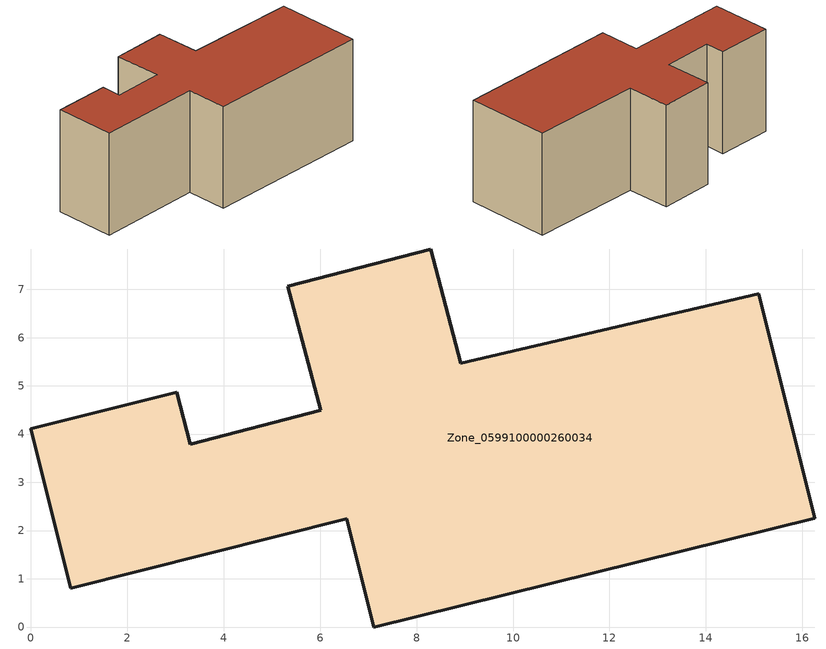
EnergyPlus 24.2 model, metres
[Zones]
Zone_0599100000260034
 floor ground (C_G): 5.33,7.07 8.29,7.84 8.92,5.47 15.09,6.91 16.26,2.26 7.12,0 6.55,2.25 0.83,0.81 0,4.11 3.03,4.87 3.31,3.79 6.01,4.5 z0
 wall outside (C_F): 8.92,5.47 8.29,7.84 5.33,7.07 6.01,4.5 3.31,3.79 3.03,4.87 0,4.11 0.83,0.81 6.55,2.25 7.12,0 16.26,2.26 15.09,6.91 8.92,5.47 z0:5.92
 roof outside (C_R): 8.29,7.84 5.33,7.07 6.01,4.5 3.31,3.79 3.03,4.87 0,4.11 0.83,0.81 6.55,2.25 7.12,0 16.26,2.26 15.09,6.91 8.92,5.47 z5.92
[BUILDING]
Pand.0599100000260034: North Axis=0; Terrain=City; Loads Convergence Tolerance Value=0.04; Temperature Convergence Tolerance Value=0.4; Solar Distribution=FullExterior; Maximum Number of Warmup Days=25; Minimum Number of Warmup Days=1
[Site:Location]
Rotterdam.The.Hague.AP_ZH_NLD Design_Conditions: Latitude=51.96; Longitude=4.45; Time Zone=1; Elevation=-4.5
[SITE:GROUNDTEMPERATURE:BUILDINGSURFACE]
18, 18, 18, 18, 18, 18, 18, 18, 18, 18, 18, 18
[MATERIAL] Thermal Absorptance=0.9; Solar Absorptance=0.7; Visible Absorptance=0.7
Name | Roughness | Thickness | Conductivity | Density | Specific Heat
G.TI.1965-1974 | MediumSmooth | 0.15 | 0.882353 | 540 | 1210
F.TI.1965-1974 | Rough | 0.3 | 0.697674 | 1920 | 840
R.TI.1965-1974 | MediumRough | 0.2 | 0.232558 | 1500 | 1000
[CONSTRUCTION]
C_G: G.TI.1965-1974
C_F: F.TI.1965-1974
C_R: R.TI.1965-1974
[ZONE]
Zone_0599100000260034: Type=1; Multiplier=1; Ceiling Height=Autocalculate; Volume=Autocalculate; Floor Area=autocalculate; Part of Total Floor Area=Yes
[ZONEINFILTRATION:DESIGNFLOWRATE]
Infil_Zone_0599100000260034: Zone or ZoneList or Space or SpaceList=Zone_0599100000260034; Schedule=AlwaysOn; Design Flow Rate Calculation Method=Flow/Area; Flow Rate per Floor Area=0.003; Constant Term Coefficient=1; Temperature Term Coefficient=0; Velocity Term Coefficient=0; Velocity Squared Term Coefficient=0
[HVACTEMPLATE:ZONE:IDEALLOADSAIRSYSTEM]
Zone_0599100000260034: Maximum Heating Supply Air Temperature=50; Minimum Cooling Supply Air Temperature=13; Maximum Heating Supply Air Humidity Ratio=0.0156; Minimum Cooling Supply Air Humidity Ratio=0.0077; Heating Limit=NoLimit; Cooling Limit=NoLimit; Dehumidification Control Type=ConstantSensibleHeatRatio; Cooling Sensible Heat Ratio=0.7; Dehumidification Setpoint=60; Humidification Control Type=None; Humidification Setpoint=30; Outdoor Air Method=None; Outdoor Air Flow Rate per Person=0.00944; Outdoor Air Flow Rate per Zone Floor Area=0; Outdoor Air Flow Rate per Zone=0; Demand Controlled Ventilation Type=None; Outdoor Air Economizer Type=NoEconomizer; Heat Recovery Type=None; Sensible Heat Recovery Effectiveness=0.7; Latent Heat Recovery Effectiveness=0.65
[ZONECONTROL:THERMOSTAT]
ThermostatControl_Zone_0599100000260034: Zone or ZoneList=Zone_0599100000260034; Control Type Schedule=DualSetpointControlType; Control 1=Thermostat_Zone_0599100000260034; Temperature Difference Between Cutout And Setpoint=0
[THERMOSTATSETPOINT:DUALSETPOINT]
Thermostat_Zone_0599100000260034: Heating Setpoint Temperature Schedule=HeatingSetpoint_Zone_0599100000260034; Cooling Setpoint Temperature Schedule=CoolingSetpoint_Zone_0599100000260034
[SCHEDULE:COMPACT]
HeatingSetpoint_Zone_0599100000260034: Through: 12/31, For: AllDays, Until: 24:00, 21
CoolingSetpoint_Zone_0599100000260034: Through: 12/31, For: AllDays, Until: 24:00, 24
DualSetpointControlType: Through: 12/31, For: AllDays, Until: 24:00, 4
AlwaysOn: Through: 12/31, For: AllDays, Until: 24:00, 1
